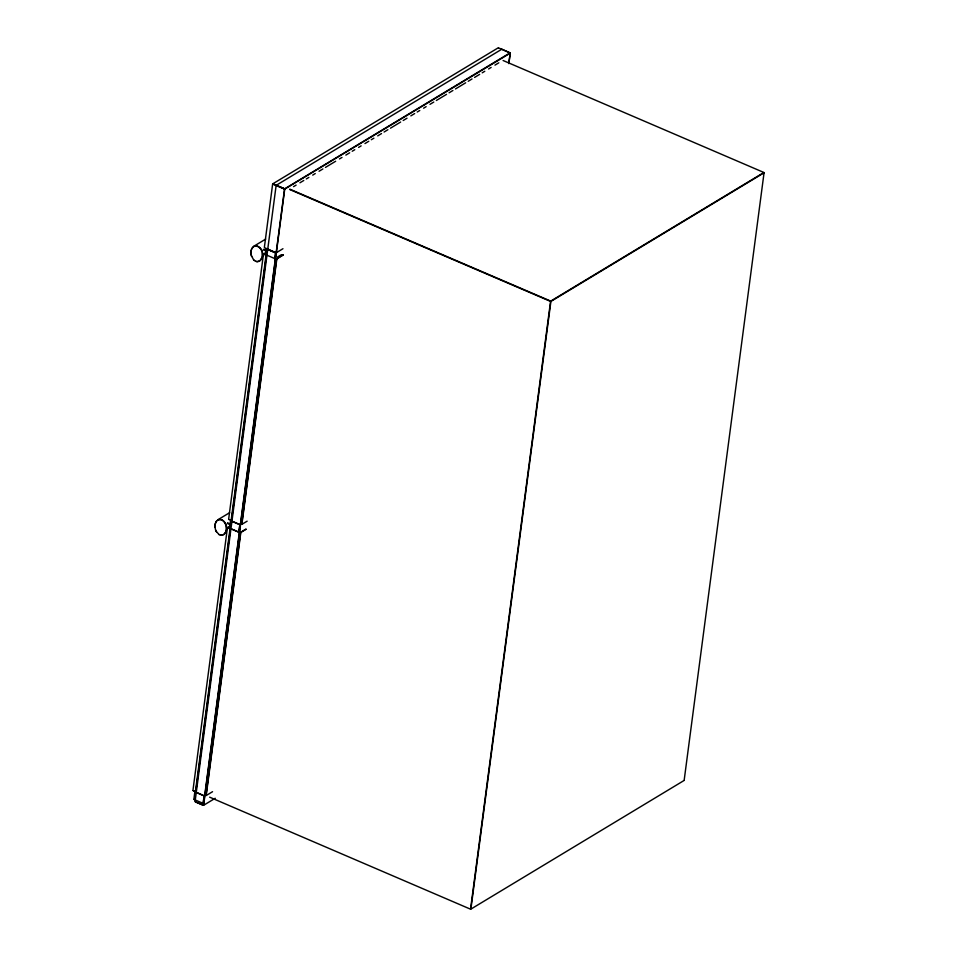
<?xml version="1.0" encoding="UTF-8"?>
<svg xmlns="http://www.w3.org/2000/svg" width="957" height="957" viewBox="0 0 957 957"><rect width="100%" height="100%" fill="white"/><g stroke="black" fill="none" stroke-linecap="round" stroke-linejoin="round"><path stroke-width="1.44" d="M215.002 524.843L214.978 526.996M214.966 525.967L215.181 523.862M250.985 252.397L251.021 251.272M192.967 790.267L227.407 527.869M228.663 519.065L263.426 254.299M264.371 247.361L272.613 184.175M193.888 799.274L194.821 791.977M229.596 528.061L230.517 520.775M265.615 254.49L266.309 248.976M195.467 791.343L229.991 529.137M231.175 520.13L265.998 255.567M195.85 791.343L230.362 529.137M231.546 520.141L266.381 255.567M195.072 801.523L276.118 185.55M203.135 803.234L204.08 796.009M238.843 532.032L239.788 524.807M274.85 258.462L275.568 253.007M203.267 803.234L204.224 796.009M238.975 532.032L239.932 524.807M274.994 258.462L275.712 253.007M203.422 805.1L284.504 189.235M203.638 805.1L284.719 189.235M205.97 795.339L240.554 532.654M241.678 524.125L276.573 259.084M206.222 795.339L240.793 532.654M241.918 524.137L276.812 259.084M510.225 53.054L508.801 63.617L510.26 53.149L284.851 188.996M470.593 908.803L550.514 301.706M470.928 908.815L550.861 301.706M684.183 780.146L764.045 172.87M251.057 251.392L251.201 250.291M251.236 250.423L251.476 249.37M215.217 524.005L216.27 521.35M251.512 249.526L251.835 248.533M215.492 523.096L216.796 520.692M251.87 248.688C254.981 241.87 263.319 248.557 262.553 254.131M252.313 247.947C256.261 242.647 262.78 249.239 262.314 254.155A10.718 8.111 58.9 0 1 262.074 257.158L260.483 260.268L257.876 261.632M216.82 520.883C220.983 516.23 226.905 523.036 226.546 527.702A10.874 8.23 58.9 0 1 226.019 531.661L224.082 534.449L221.127 535.214M217.395 520.357C225.685 516.098 230.326 533.228 221.857 535.202M272.817 183.804L498.118 47.874M276.25 185.299L501.707 49.274M284.743 188.816L510.057 52.862L501.994 49.274M293.572 186.639L296.12 185.096M299.948 182.787L303.776 180.49M306.324 178.947L308.872 177.404M312.7 175.107L315.248 173.564M319.064 171.255L322.892 168.946M325.44 167.415L335.644 161.255M339.46 158.946L342.008 157.415M345.836 155.106L349.664 152.797M352.212 151.254L354.76 149.723M358.588 147.414L361.136 145.871M364.952 143.574L368.78 141.265M371.328 139.722L373.876 138.179M377.704 135.882L381.532 133.573M384.08 132.03L387.896 129.721M390.456 128.19L400.648 122.029M403.196 120.498L407.024 118.189M410.84 115.881L414.668 113.572M417.216 112.029L419.764 110.498M423.592 108.189L426.14 106.646M429.968 104.349L433.784 102.04M436.344 100.497L446.536 94.348M449.084 92.805L452.912 90.496M455.46 88.965L465.652 82.804M468.2 81.273L472.028 78.964M474.576 77.421L479.672 74.347M482.232 72.816L484.78 71.273M488.596 68.964L491.144 67.421M494.972 65.124L498.8 62.815M254.167 246.033L265.675 239.094M263.677 253.844L266.489 252.158M276.561 252.576L282.961 248.712M277.506 257.05L281.418 254.694M276.848 258.581L283.248 254.729M276.98 258.797L283.368 254.945M550.909 301L763.782 172.559M551.088 301.299L763.961 172.858M218.148 519.603L229.656 512.665M227.658 527.415L230.47 525.74M241.858 524.352L247.145 521.17M240.841 532.164L245.949 529.077M240.961 532.367L246.069 529.293M206.162 795.554L212.55 791.702M203.59 805.292L215.241 798.258M470.856 909.126L683.956 780.553M256.404 261.524L259.443 261.297L262.039 258.091A10.874 8.23 58.9 0 0 262.553 254.131M257.266 261.751L255.675 261.285M220.385 535.095L221.246 535.322M220.493 535.202L218.938 534.485M498.537 47.874L509.878 52.826M503.095 60.506L763.806 172.451M289.839 189.175L550.442 300.988M289.672 189.486L550.275 301.288M273.104 183.9L284.349 188.72M276.441 185.371L284.468 188.804M272.948 184.175L284.361 188.984M264.587 247.731L275.927 252.684M266.525 248.856L275.544 252.72M266.453 248.976L275.472 252.839M263.642 249.263L266.249 250.375M263.307 249.861L265.914 250.985M264.036 253.964L274.779 258.581M263.845 254.287L265.735 255.1M228.926 519.519L230.948 520.476M230.745 520.644L239.764 524.52M230.673 520.775L239.693 524.639M227.622 522.833L230.23 523.946M227.287 523.431L229.895 524.556M229.692 528.228L238.712 532.104M228.017 527.534L238.76 532.152M227.826 527.869L229.728 528.683M209.667 797.169L470.377 909.114M193.23 790.721L195.12 791.535M193.35 790.865L195.24 791.678M204.056 795.722L195.037 791.858L203.985 795.841M193.984 799.43L203.051 803.354M203.243 805.208L195.216 801.763L203.303 805.292M255.746 261.369L254.263 260.412M218.997 534.556L215.971 530.968M253.617 259.802L254.299 260.483M253.629 259.849L251.284 255.423M216.461 531.865L215.576 530.011M251.631 256.464L251.069 254.383M215.612 530.034L214.93 526.912M250.949 253.33L251.117 254.454M250.937 252.289L250.997 253.426"/></g></svg>
